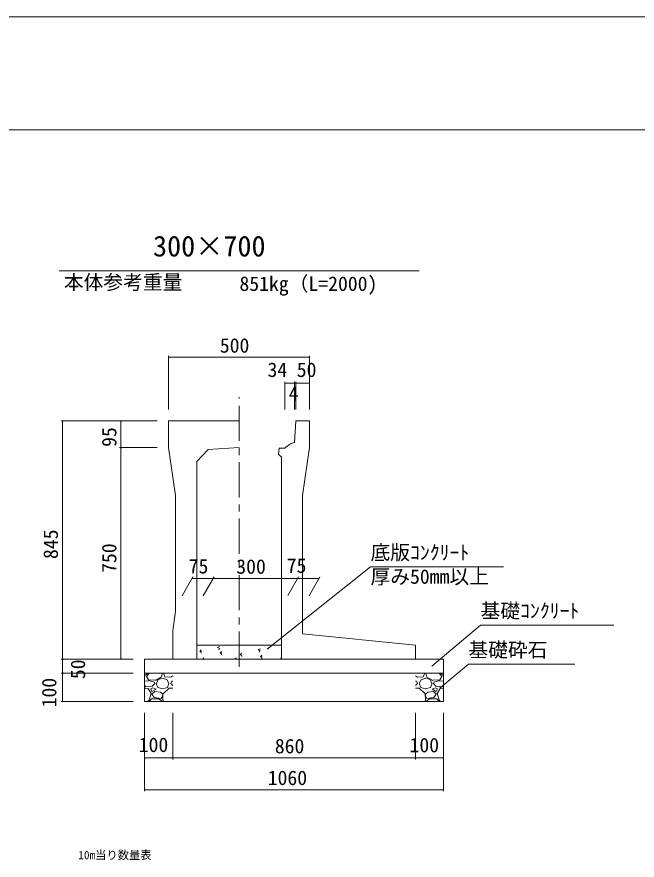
# Model space of a CAD drawing. Units: millimetres on the paper, scale 1:20. Extents: x 0 to 841, y 0 to 594.
# Drawn here: x 535.9 to 645.8, y 444.6 to 594 of the extents above; entities that cross this region are included whole.
import ezdxf
from ezdxf.enums import TextEntityAlignment as Align

# ---------------------------------------------------------------- set-up
doc = ezdxf.new("R2010")
doc.units = ezdxf.units.MM
doc.linetypes.add('USER1', pattern=[10, 6.25, -1.25, 1.25, -1.25])
for name, color, linetype, lineweight in [('D-STR-DIM（寸法）', 7, 'Continuous', 18), ('D-STR-HTXT（旗揚げ）', 4, 'Continuous', 18), ('D-STR-STRn（構造物）', 5, 'Continuous', 18), ('D-STR（構造物外形線）', 1, 'Continuous', 18), ('D-TTL(外枠）', 2, 'Continuous', 18), ('DEFPOINTS_2', 8, 'Continuous', 18), ('Frame', 1, 'Continuous', 18)]:
    doc.layers.add(name, color=color, linetype=linetype, lineweight=lineweight)
doc.layers.add('D-STR-TXT（文字）', color=7, linetype='Continuous')
doc.styles.add('ＭＳ ゴシック', font='')
doc.styles.get('ＭＳ ゴシック').set_extended_font_data('MS Gothic')

msp = doc.modelspace()

# ---------------------------------------------------------------- linework, layer by layer
at = {"layer": 'D-STR-DIM（寸法）'}
for p, q in [((562.781, 524.441), (562.781, 533.93)), ((562.781, 533.68), (562.931, 533.705)), ((562.781, 533.68), (562.801, 533.68)), ((562.931, 533.655), (562.781, 533.68)), ((562.801, 533.68), (587.761, 533.68)), ((587.631, 533.705), (587.781, 533.68)), ((587.781, 533.68), (587.631, 533.655)), ((587.781, 533.68), (587.761, 533.68)), ((587.781, 524.441), (587.781, 533.93)), ((583.391, 524.441), (583.391, 529.347)), ((583.391, 529.097), (583.541, 529.122)), ((583.391, 529.097), (583.411, 529.097)), ((583.541, 529.072), (583.391, 529.097)), ((583.411, 529.097), (585.087, 529.097)), ((584.957, 529.122), (585.107, 529.097)), ((585.107, 529.097), (584.957, 529.072)), ((585.107, 529.097), (585.087, 529.097)), ((585.107, 524.442), (585.107, 529.347)), ((585.107, 524.442), (585.107, 529.347)), ((585.107, 529.097), (585.257, 529.122)), ((585.107, 529.097), (585.127, 529.097)), ((585.257, 529.072), (585.107, 529.097)), ((585.286, 529.097), (585.127, 529.097)), ((585.156, 529.122), (585.306, 529.097)), ((585.306, 529.097), (585.156, 529.072)), ((585.306, 529.097), (585.286, 529.097)), ((585.306, 524.441), (585.306, 529.347)), ((585.306, 524.441), (585.306, 529.347)), ((585.306, 529.097), (585.456, 529.122)), ((585.306, 529.097), (585.326, 529.097)), ((585.456, 529.072), (585.306, 529.097)), ((585.326, 529.097), (587.761, 529.097)), ((587.631, 529.122), (587.781, 529.097)), ((587.781, 529.097), (587.631, 529.072)), ((587.781, 529.097), (587.761, 529.097)), ((587.781, 524.441), (587.781, 529.347)), ((560.781, 522.441), (543.735, 522.441)), ((543.96, 522.291), (543.985, 522.441)), ((543.985, 522.441), (543.985, 522.421)), ((543.985, 522.441), (544.01, 522.291)), ((543.985, 522.421), (543.985, 480.211)), ((560.781, 522.441), (554.095, 522.441)), ((554.32, 522.291), (554.345, 522.441)), ((554.345, 522.441), (554.345, 522.421)), ((554.345, 522.441), (554.37, 522.291)), ((554.345, 517.711), (554.345, 522.421)), ((560.781, 517.691), (554.095, 517.691)), ((560.781, 517.691), (554.095, 517.691)), ((554.345, 517.691), (554.32, 517.841)), ((554.32, 517.541), (554.345, 517.691)), ((554.37, 517.841), (554.345, 517.691)), ((554.345, 517.691), (554.345, 517.711)), ((554.345, 517.691), (554.345, 517.671)), ((554.345, 517.691), (554.37, 517.541)), ((554.345, 517.671), (554.345, 480.211)), ((565.186, 491.433), (567.103, 494.754)), ((568.936, 491.433), (570.853, 494.754)), ((568.936, 491.433), (570.853, 494.754)), ((583.936, 491.466), (585.834, 494.754)), ((583.936, 491.466), (585.834, 494.754)), ((587.686, 491.433), (589.603, 494.754)), ((566.959, 494.504), (567.109, 494.529)), ((566.959, 494.504), (566.979, 494.504)), ((567.109, 494.479), (566.959, 494.504)), ((570.689, 494.504), (566.979, 494.504)), ((570.559, 494.529), (570.709, 494.504)), ((570.709, 494.504), (570.559, 494.479)), ((570.709, 494.504), (570.689, 494.504)), ((570.709, 494.504), (570.859, 494.529)), ((570.709, 494.504), (570.729, 494.504)), ((570.859, 494.479), (570.709, 494.504)), ((570.729, 494.504), (585.67, 494.504)), ((585.54, 494.529), (585.69, 494.504)), ((585.69, 494.504), (585.54, 494.479)), ((585.69, 494.504), (585.67, 494.504)), ((585.69, 494.504), (585.84, 494.529)), ((585.69, 494.504), (585.71, 494.504)), ((585.84, 494.479), (585.69, 494.504)), ((585.71, 494.504), (589.439, 494.504)), ((589.309, 494.529), (589.459, 494.504)), ((589.459, 494.504), (589.309, 494.479)), ((589.459, 494.504), (589.439, 494.504)), ((556.531, 480.191), (543.735, 480.191)), ((556.531, 480.191), (543.735, 480.191)), ((543.985, 480.191), (543.96, 480.341)), ((543.96, 480.041), (543.985, 480.191)), ((544.01, 480.341), (543.985, 480.191)), ((543.985, 480.191), (543.985, 480.211)), ((543.985, 480.191), (543.985, 480.171)), ((543.985, 480.191), (544.01, 480.041)), ((543.985, 480.171), (543.985, 477.711)), ((556.531, 480.191), (554.095, 480.191)), ((554.345, 480.191), (554.32, 480.341)), ((554.37, 480.341), (554.345, 480.191)), ((554.345, 480.191), (554.345, 480.211)), ((556.531, 477.691), (543.735, 477.691)), ((556.531, 477.691), (543.735, 477.691)), ((543.985, 477.691), (543.96, 477.841)), ((543.96, 477.541), (543.985, 477.691)), ((544.01, 477.841), (543.985, 477.691)), ((543.985, 477.691), (543.985, 477.711)), ((543.985, 477.691), (543.985, 477.671)), ((543.985, 477.691), (544.01, 477.541)), ((543.985, 477.671), (543.985, 472.711)), ((556.531, 472.691), (543.735, 472.691)), ((543.985, 472.691), (543.96, 472.841)), ((544.01, 472.841), (543.985, 472.691)), ((543.985, 472.691), (543.985, 472.711)), ((558.531, 470.691), (558.531, 456.818)), ((558.531, 470.691), (558.531, 462.441)), ((563.531, 470.691), (563.531, 462.441)), ((563.531, 470.691), (563.531, 462.441)), ((606.531, 470.691), (606.531, 462.441)), ((606.531, 470.691), (606.531, 462.441)), ((611.531, 470.691), (611.531, 456.818)), ((611.531, 470.691), (611.531, 462.441)), ((558.531, 462.691), (558.681, 462.716)), ((558.531, 462.691), (558.551, 462.691)), ((558.681, 462.666), (558.531, 462.691)), ((558.551, 462.691), (563.511, 462.691)), ((563.381, 462.716), (563.531, 462.691)), ((563.531, 462.691), (563.381, 462.666)), ((563.531, 462.691), (563.511, 462.691)), ((563.531, 462.691), (563.681, 462.716)), ((563.531, 462.691), (563.551, 462.691)), ((563.681, 462.666), (563.531, 462.691)), ((563.551, 462.691), (606.511, 462.691)), ((606.381, 462.716), (606.531, 462.691)), ((606.531, 462.691), (606.381, 462.666)), ((606.531, 462.691), (606.511, 462.691)), ((606.531, 462.691), (606.681, 462.716)), ((606.531, 462.691), (606.551, 462.691)), ((606.681, 462.666), (606.531, 462.691)), ((606.551, 462.691), (611.511, 462.691)), ((611.381, 462.716), (611.531, 462.691)), ((611.531, 462.691), (611.381, 462.666)), ((611.531, 462.691), (611.511, 462.691)), ((558.531, 457.068), (558.681, 457.093)), ((558.531, 457.068), (558.551, 457.068)), ((558.681, 457.043), (558.531, 457.068)), ((558.551, 457.068), (611.511, 457.068)), ((611.381, 457.093), (611.531, 457.068)), ((611.531, 457.068), (611.381, 457.043)), ((611.531, 457.068), (611.511, 457.068))]:
    msp.add_line(p, q, dxfattribs=at)
at = {"layer": 'D-STR-HTXT（旗揚げ）'}
for p, q in [((543.389, 549), (607.173, 549)), ((580.225, 481.956), (598.575, 496.551)), ((622.173, 496.551), (598.575, 496.551)), ((609.437, 478.96), (618.083, 486.224)), ((641.681, 486.224), (618.083, 486.224)), ((610.848, 475.031), (615.932, 479.293)), ((634.796, 479.293), (615.932, 479.293))]:
    msp.add_line(p, q, dxfattribs=at)
at = {"layer": 'D-STR-STRn（構造物）', "color": 7, "linetype": 'USER1'}
msp.add_line((575.281, 478.852), (575.281, 526.596), dxfattribs=at)
at = {"layer": 'D-STR-STRn（構造物）', "color": 7}
for p, q in [((567.781, 482.691), (582.781, 482.691)), ((568.313, 481.57), (568.554, 481.857)), ((568.313, 481.57), (568.612, 481.544)), ((568.573, 481.265), (568.515, 481.579)), ((571.475, 482.289), (571.826, 482.424)), ((571.476, 482.289), (571.724, 482.122)), ((571.685, 481.845), (571.786, 482.147)), ((571.899, 481.256), (572.14, 481.543)), ((571.899, 481.256), (572.198, 481.23)), ((572.159, 480.952), (572.102, 481.265)), ((575.485, 480.942), (575.726, 481.229)), ((578.661, 481.889), (579.011, 482.023)), ((578.661, 481.889), (578.91, 481.721)), ((578.87, 481.444), (578.972, 481.746)), ((568.781, 480.191), (569, 480.419)), ((568.958, 480.191), (568.958, 480.197)), ((574.46, 480.276), (574.81, 480.411)), ((574.46, 480.276), (574.586, 480.191)), ((575.485, 480.942), (575.784, 480.916)), ((575.746, 480.638), (575.688, 480.951)), ((579.072, 480.628), (579.313, 480.916)), ((579.072, 480.628), (579.371, 480.602)), ((579.332, 480.324), (579.274, 480.638)), ((582.658, 480.315), (582.781, 480.461)), ((582.658, 480.315), (582.781, 480.304))]:
    msp.add_line(p, q, dxfattribs=at)
at = {"layer": 'D-STR-STRn（構造物）'}
for p, q in [((558.531, 480.191), (558.531, 472.691)), ((558.531, 480.191), (611.531, 480.191)), ((611.531, 480.191), (611.531, 472.691)), ((558.531, 477.691), (611.531, 477.691)), ((558.531, 477.256), (559.094, 477.691)), ((558.84, 477.139), (559.337, 477.691)), ((559.2, 476.536), (558.85, 477.136)), ((561.492, 476.985), (560.442, 476.435)), ((560.94, 476.589), (561.74, 476.839)), ((561.692, 477.689), (561.492, 476.989)), ((561.738, 476.839), (562.538, 476.539)), ((561.862, 477.691), (562.132, 477.051)), ((562.137, 477.036), (563.187, 476.986)), ((563.19, 476.993), (563.531, 477.256)), ((606.872, 476.993), (606.531, 477.256)), ((607.926, 477.036), (606.876, 476.986)), ((608.324, 476.839), (607.524, 476.539)), ((608.201, 477.691), (607.931, 477.051)), ((609.122, 476.589), (608.322, 476.839)), ((608.371, 477.689), (608.571, 476.989)), ((608.57, 476.985), (609.62, 476.435)), ((611.223, 477.139), (610.726, 477.691)), ((610.863, 476.536), (611.213, 477.136)), ((611.531, 477.256), (610.968, 477.691)), ((559.294, 476.383), (558.531, 476.303)), ((558.738, 475.305), (558.531, 475.531)), ((559.886, 475.392), (558.736, 475.292)), ((560.437, 476.449), (559.187, 476.549)), ((560.288, 476.142), (559.288, 476.392)), ((560.34, 475.889), (559.89, 475.389)), ((560.34, 475.886), (560.29, 476.136)), ((560.586, 475.89), (560.886, 475.19)), ((560.639, 475.889), (560.939, 476.589)), ((560.886, 475.185), (561.736, 474.935)), ((561.743, 474.936), (562.593, 475.186)), ((562.541, 476.537), (562.841, 475.887)), ((562.588, 475.191), (562.838, 475.891)), ((563.531, 475.531), (563.188, 475.905)), ((563.189, 475.89), (563.339, 476.29)), ((563.531, 476.303), (563.344, 476.283)), ((606.531, 476.303), (606.718, 476.283)), ((606.531, 475.531), (606.874, 475.905)), ((606.874, 475.89), (606.724, 476.29)), ((607.522, 476.537), (607.222, 475.887)), ((607.474, 475.191), (607.224, 475.891)), ((608.32, 474.936), (607.47, 475.186)), ((609.176, 475.185), (608.326, 474.935)), ((609.424, 475.889), (609.124, 476.589)), ((609.477, 475.89), (609.177, 475.19)), ((609.626, 476.449), (610.876, 476.549)), ((609.722, 475.886), (609.772, 476.136)), ((609.723, 475.889), (610.173, 475.389)), ((609.774, 476.142), (610.774, 476.392)), ((610.176, 475.392), (611.326, 475.292)), ((610.768, 476.383), (611.531, 476.303)), ((611.324, 475.305), (611.531, 475.531)), ((559.141, 474.984), (558.531, 475.035)), ((559.701, 474.092), (559.151, 474.992)), ((559.29, 472.837), (559.69, 474.087)), ((559.638, 474.939), (559.838, 474.439)), ((559.989, 475.087), (559.639, 474.937)), ((559.838, 474.44), (560.588, 474.89)), ((559.838, 473.991), (560.238, 473.391)), ((560.34, 474.489), (559.84, 473.989)), ((560.592, 474.89), (559.992, 475.09)), ((561.346, 474.342), (560.346, 474.492)), ((561.75, 473.978), (561.35, 474.328)), ((561.491, 473.24), (561.741, 473.69)), ((561.788, 474.041), (561.738, 472.991)), ((561.74, 473.689), (561.74, 473.989)), ((562.941, 475.089), (561.791, 474.039)), ((563.531, 475.035), (562.941, 475.084)), ((606.531, 475.035), (607.121, 475.084)), ((607.121, 475.089), (608.271, 474.039)), ((608.275, 474.041), (608.325, 472.991)), ((608.312, 473.978), (608.712, 474.328)), ((608.571, 473.24), (608.321, 473.69)), ((608.322, 473.689), (608.322, 473.989)), ((608.717, 474.342), (609.717, 474.492)), ((609.471, 474.89), (610.071, 475.09)), ((610.224, 474.44), (609.474, 474.89)), ((609.723, 474.489), (610.223, 473.989)), ((610.224, 473.991), (609.824, 473.391)), ((610.073, 475.087), (610.423, 474.937)), ((610.424, 474.939), (610.224, 474.439)), ((610.362, 474.092), (610.912, 474.992)), ((610.772, 472.837), (610.372, 474.087)), ((610.921, 474.984), (611.531, 475.035)), ((558.531, 472.691), (611.031, 472.691)), ((558.531, 472.691), (611.531, 472.691)), ((559.094, 472.691), (559.29, 472.843)), ((559.337, 472.691), (559.74, 473.139)), ((559.74, 473.139), (561.04, 473.139)), ((560.241, 473.387), (561.491, 473.237)), ((561.038, 473.15), (561.688, 472.7)), ((561.732, 473), (561.862, 472.691)), ((608.331, 473), (608.201, 472.691)), ((609.024, 473.15), (608.374, 472.7)), ((609.821, 473.387), (608.571, 473.237)), ((610.322, 473.139), (609.022, 473.139)), ((610.726, 472.691), (610.323, 473.139)), ((610.968, 472.691), (610.772, 472.843))]:
    msp.add_line(p, q, dxfattribs=at)
at = {"layer": 'D-STR（構造物外形線）'}
for p, q in [((562.781, 522.441), (575.281, 522.441)), ((562.781, 517.691), (562.781, 522.441)), ((585.306, 522.441), (587.781, 522.441)), ((587.781, 517.691), (587.781, 522.441)), ((562.781, 517.691), (564.031, 509.191)), ((567.781, 515.241), (569.778, 517.361)), ((569.778, 517.361), (575.281, 517.691)), ((586.531, 509.191), (587.781, 517.691)), ((582.27, 516.534), (582.781, 515.991)), ((582.781, 480.191), (582.781, 515.991)), ((567.781, 480.191), (567.781, 515.241)), ((564.031, 488.691), (564.031, 509.191)), ((586.531, 484.691), (586.531, 509.191)), ((563.531, 485.191), (564.031, 488.691)), ((563.531, 480.191), (563.531, 485.191)), ((586.531, 484.691), (606.531, 482.691)), ((606.531, 480.191), (606.531, 482.691)), ((563.531, 480.191), (567.781, 480.191)), ((582.781, 480.191), (587.031, 480.191)), ((582.781, 480.191), (606.031, 480.191))]:
    msp.add_line(p, q, dxfattribs=at)
at = {"layer": 'D-TTL(外枠）'}
msp.add_line((25, 574), (820, 574), dxfattribs=at)
at = {"layer": 'DEFPOINTS_2'}
msp.add_line((0, 594), (841, 594), dxfattribs=at)
at = {"layer": 'Frame'}
for p, q in [((585.306, 522.441), (585.107, 518.599)), ((582.391, 517.591), (582.27, 516.534)), ((582.391, 517.591), (583.391, 517.591))]:
    msp.add_line(p, q, dxfattribs=at)
msp.add_arc((586.211, 514.754), 4, 106.02569, 134.82262, dxfattribs=at)

# ---------------------------------------------------------------- texts
at = {"layer": 'D-STR-DIM（寸法）', "style": 'ＭＳ ゴシック'}
for s, p in [('500', (571.861, 533.73)), ('34', (580.313, 529.422)), ('50', (585.498, 529.422)), ('4', (584.078, 525.226)), ('75', (566.343, 494.614)), ('300', (574.779, 494.554)), ('75', (583.721, 494.718)), ('100', (557.487, 462.97)), ('100', (605.487, 462.92)), ('860', (581.611, 462.741)), ('1060', (580.35, 457.118))]:
    msp.add_text(s, height=2.566, dxfattribs=at).set_placement(p, align=Align.BOTTOM_LEFT)
for s, p in [('95', (554.295, 517.81)), ('845', (543.935, 497.94)), ('750', (554.295, 495.477)), ('50', (548.753, 476.658)), ('100', (543.66, 471.647))]:
    msp.add_text(s, height=2.566, rotation=90, dxfattribs=at).set_placement(p, align=Align.BOTTOM_LEFT)
at = {"layer": 'D-STR-TXT（文字）', "style": 'ＭＳ ゴシック'}
for s, height, p in [('300×700', 3.666, (560.016, 550.449)), ('本体参考重量', 2.566, (544.22, 544.933)), ('851kg（L=2000)', 2.566, (575.34, 544.67)), ('底版ｺﾝｸﾘｰﾄ', 2.566, (598.575, 497.051)), ('厚み50mm以上', 2.566, (598.575, 492.779)), ('基礎ｺﾝｸﾘｰﾄ', 2.566, (618.083, 486.724)), ('基礎砕石', 2.566, (615.932, 479.793)), ('10m当り数量表', 1.466, (546.769, 444.312))]:
    msp.add_text(s, height=height, dxfattribs=at).set_placement(p, align=Align.BOTTOM_LEFT)

doc.saveas('drawing.dxf')
